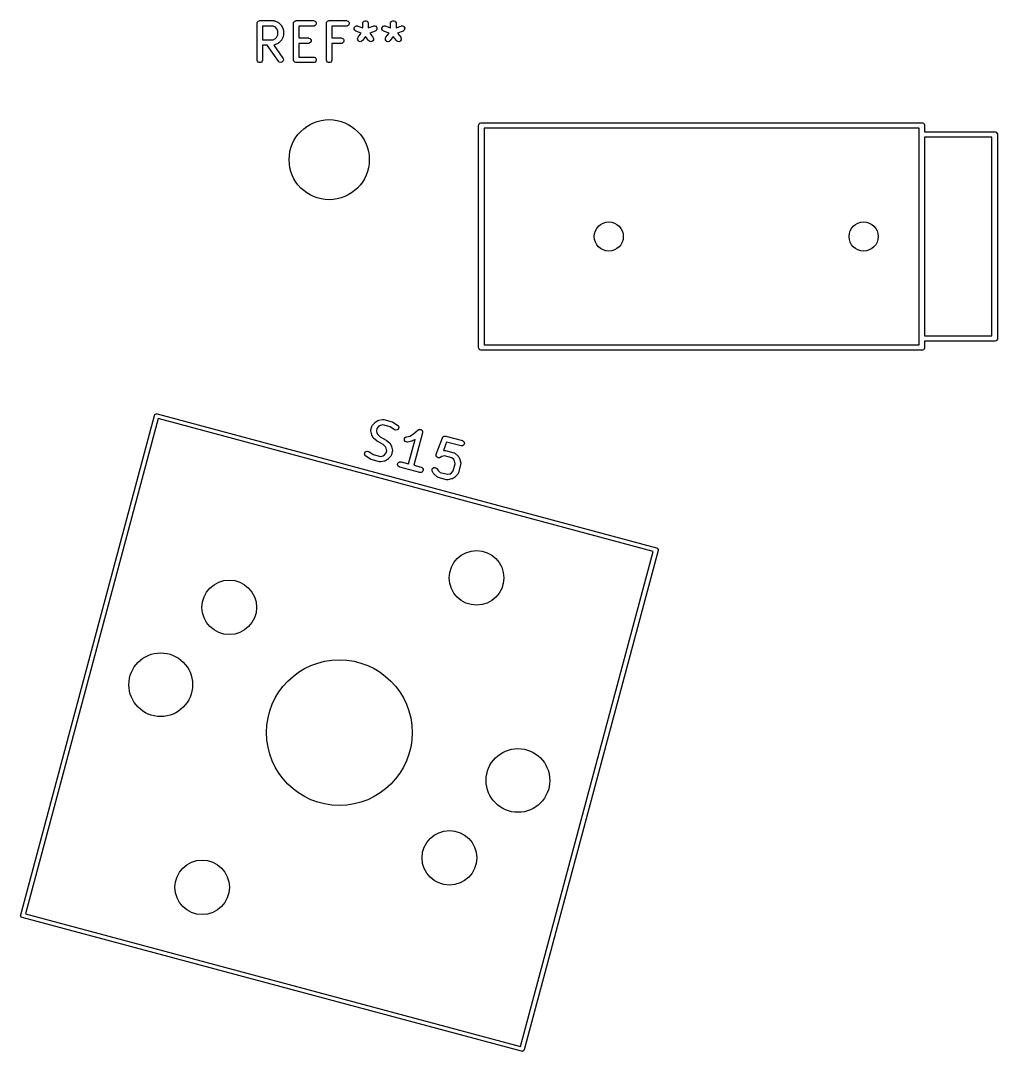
# Model space of a CAD drawing. Extents: x 100 to 226, y -132 to -42.
# Drawn here: x 198.9 to 225.73, y -131.57 to -103.27 of the extents above; entities that cross this region are included whole.
import ezdxf

# ---------------------------------------------------------------- set-up
doc = ezdxf.new("R2010")
doc.units = 0
doc.layers.add('BLACK', color=7, linetype='CONTINUOUS')

msp = doc.modelspace()

# ---------------------------------------------------------------- linework, layer by layer
at = {"layer": 'BLACK', "linetype": 'CONTINUOUS'}
for p, q in [((205.392738, -103.341069), (205.394179, -103.326437)), ((205.394179, -103.326437), (205.405378, -103.299401)), ((205.405378, -103.299401), (205.42607, -103.278709)), ((205.42607, -103.278709), (205.453106, -103.26751)), ((205.453106, -103.26751), (205.467738, -103.266069)), ((205.467738, -103.266069), (205.84869, -103.266069)), ((205.84869, -103.266069), (205.863322, -103.26751)), ((205.863322, -103.26751), (205.865811, -103.268541)), ((205.865811, -103.268541), (205.868499, -103.268732)), ((205.868499, -103.268732), (205.882231, -103.273987)), ((205.882231, -103.273987), (205.977469, -103.321606)), ((205.977469, -103.321606), (205.983768, -103.32557)), ((205.983768, -103.32557), (205.985596, -103.326328)), ((205.985596, -103.326328), (205.987652, -103.328016)), ((206.392738, -103.341069), (206.394179, -103.326437)), ((206.394179, -103.326437), (206.405378, -103.299401)), ((206.405378, -103.299401), (206.42607, -103.278709)), ((206.42607, -103.278709), (206.453106, -103.26751)), ((206.453106, -103.26751), (206.467738, -103.266069)), ((206.467738, -103.266069), (206.943928, -103.266069)), ((206.943928, -103.266069), (206.95856, -103.26751)), ((206.95856, -103.26751), (206.985596, -103.278709)), ((206.985596, -103.278709), (207.006288, -103.299401)), ((207.006288, -103.299401), (207.017487, -103.326437)), ((207.017487, -103.326437), (207.017487, -103.355701)), ((207.2975, -103.341069), (207.298941, -103.326437)), ((207.298941, -103.326437), (207.31014, -103.299401)), ((207.31014, -103.299401), (207.330832, -103.278709)), ((207.330832, -103.278709), (207.357868, -103.26751)), ((207.357868, -103.26751), (207.3725, -103.266069)), ((207.3725, -103.266069), (207.84869, -103.266069)), ((207.84869, -103.266069), (207.863322, -103.26751)), ((207.863322, -103.26751), (207.890358, -103.278709)), ((207.890358, -103.278709), (207.91105, -103.299401)), ((207.91105, -103.299401), (207.922249, -103.326437)), ((207.922249, -103.326437), (207.922249, -103.355701)), ((208.2975, -103.341069), (208.298941, -103.326437)), ((208.298941, -103.326437), (208.31014, -103.299401)), ((208.31014, -103.299401), (208.330832, -103.278709)), ((208.330832, -103.278709), (208.357868, -103.26751)), ((208.357868, -103.26751), (208.387132, -103.26751)), ((208.387132, -103.26751), (208.414168, -103.278709)), ((208.414168, -103.278709), (208.43486, -103.299401)), ((208.43486, -103.299401), (208.446059, -103.326437)), ((208.446059, -103.326437), (208.4475, -103.341069)), ((209.059405, -103.341069), (209.060846, -103.326437)), ((209.060846, -103.326437), (209.072045, -103.299401)), ((209.072045, -103.299401), (209.092737, -103.278709)), ((209.092737, -103.278709), (209.119773, -103.26751)), ((209.119773, -103.26751), (209.149037, -103.26751)), ((209.149037, -103.26751), (209.176073, -103.278709)), ((209.176073, -103.278709), (209.196765, -103.299401)), ((209.196765, -103.299401), (209.207964, -103.326437)), ((209.207964, -103.326437), (209.209405, -103.341069)), ((205.392738, -104.341069), (205.392738, -103.341069)), ((205.830985, -103.416069), (205.542738, -103.416069)), ((205.542738, -103.416069), (205.542738, -103.789878)), ((205.899501, -103.450327), (205.830985, -103.416069)), ((205.929908, -103.480734), (205.899501, -103.450327)), ((205.964166, -103.54925), (205.929908, -103.480734)), ((205.964166, -103.656697), (205.964166, -103.54925)), ((205.987652, -103.328016), (205.989912, -103.329438)), ((205.989912, -103.329438), (205.991211, -103.330936)), ((205.991211, -103.330936), (205.996961, -103.335655)), ((205.996961, -103.335655), (206.04458, -103.383274)), ((206.04458, -103.383274), (206.049298, -103.389023)), ((206.049298, -103.389023), (206.050797, -103.390323)), ((206.050797, -103.390323), (206.052218, -103.392582)), ((206.052218, -103.392582), (206.053907, -103.394639)), ((206.053907, -103.394639), (206.054664, -103.396466)), ((206.054664, -103.396466), (206.058629, -103.402766)), ((206.058629, -103.402766), (206.106248, -103.498004)), ((206.106248, -103.498004), (206.111503, -103.511735)), ((206.111503, -103.511735), (206.111694, -103.514424)), ((206.111694, -103.514424), (206.112725, -103.516913)), ((206.112725, -103.516913), (206.114166, -103.531545)), ((206.114166, -103.531545), (206.114166, -103.674402)), ((206.392738, -104.341069), (206.392738, -103.341069)), ((206.943928, -103.416069), (206.542738, -103.416069)), ((206.542738, -103.416069), (206.542738, -103.742259)), ((206.95856, -103.414628), (206.943928, -103.416069)), ((206.985596, -103.403429), (206.95856, -103.414628)), ((207.006288, -103.382737), (206.985596, -103.403429)), ((207.017487, -103.355701), (207.006288, -103.382737)), ((207.2975, -104.341069), (207.2975, -103.341069)), ((207.84869, -103.416069), (207.4475, -103.416069)), ((207.4475, -103.416069), (207.4475, -103.742259)), ((207.863322, -103.414628), (207.84869, -103.416069)), ((207.890358, -103.403429), (207.863322, -103.414628)), ((207.91105, -103.382737), (207.890358, -103.403429)), ((207.922249, -103.355701), (207.91105, -103.382737)), ((208.060673, -103.470192), (208.071541, -103.443021)), ((208.06103, -103.499454), (208.060673, -103.470192)), ((208.072557, -103.526351), (208.06103, -103.499454)), ((208.071541, -103.443021), (208.09198, -103.422078)), ((208.0935, -103.54679), (208.072557, -103.526351)), ((208.09198, -103.422078), (208.118877, -103.410551)), ((208.106551, -103.553562), (208.0935, -103.54679)), ((208.253782, -103.612454), (208.106551, -103.553562)), ((208.118877, -103.410551), (208.148139, -103.410194)), ((208.148139, -103.410194), (208.162259, -103.41429)), ((208.162259, -103.41429), (208.2975, -103.468386)), ((208.2975, -103.468386), (208.2975, -103.341069)), ((208.4475, -103.341069), (208.4475, -103.468386)), ((208.4475, -103.468386), (208.582741, -103.41429)), ((208.638449, -103.553562), (208.491217, -103.612454)), ((208.582741, -103.41429), (208.596861, -103.410194)), ((208.596861, -103.410194), (208.626123, -103.410551)), ((208.626123, -103.410551), (208.65302, -103.422078)), ((208.651499, -103.54679), (208.638449, -103.553562)), ((208.672443, -103.526351), (208.651499, -103.54679)), ((208.65302, -103.422078), (208.673458, -103.443021)), ((208.68397, -103.499454), (208.672443, -103.526351)), ((208.673458, -103.443021), (208.684327, -103.470192)), ((208.684327, -103.470192), (208.68397, -103.499454)), ((208.822578, -103.470192), (208.833446, -103.443021)), ((208.822935, -103.499454), (208.822578, -103.470192)), ((208.834462, -103.526351), (208.822935, -103.499454)), ((208.833446, -103.443021), (208.853885, -103.422078)), ((208.855405, -103.54679), (208.834462, -103.526351)), ((208.853885, -103.422078), (208.880782, -103.410551)), ((208.868456, -103.553562), (208.855405, -103.54679)), ((209.015687, -103.612454), (208.868456, -103.553562)), ((208.880782, -103.410551), (208.910044, -103.410194)), ((208.910044, -103.410194), (208.924164, -103.41429)), ((208.924164, -103.41429), (209.059405, -103.468386)), ((209.059405, -103.468386), (209.059405, -103.341069)), ((209.209405, -103.341069), (209.209405, -103.468386)), ((209.209405, -103.468386), (209.344646, -103.41429)), ((209.400354, -103.553562), (209.253122, -103.612454)), ((209.344646, -103.41429), (209.358766, -103.410194)), ((209.358766, -103.410194), (209.388028, -103.410551)), ((209.388028, -103.410551), (209.414925, -103.422078)), ((209.413404, -103.54679), (209.400354, -103.553562)), ((209.434348, -103.526351), (209.413404, -103.54679)), ((209.414925, -103.422078), (209.435363, -103.443021)), ((209.445875, -103.499454), (209.434348, -103.526351)), ((209.435363, -103.443021), (209.446232, -103.470192)), ((209.446232, -103.470192), (209.445875, -103.499454)), ((205.542738, -103.789878), (205.830985, -103.789878)), ((205.830985, -103.789878), (205.899501, -103.75562)), ((205.977469, -103.884341), (205.882231, -103.93196)), ((205.899501, -103.75562), (205.929908, -103.725213)), ((205.929908, -103.725213), (205.964166, -103.656697)), ((205.983768, -103.880376), (205.977469, -103.884341)), ((205.985596, -103.879619), (205.983768, -103.880376)), ((205.987652, -103.87793), (205.985596, -103.879619)), ((205.989912, -103.876509), (205.987652, -103.87793)), ((205.991211, -103.87501), (205.989912, -103.876509)), ((205.996961, -103.870292), (205.991211, -103.87501)), ((206.04458, -103.822673), (205.996961, -103.870292)), ((206.049298, -103.816923), (206.04458, -103.822673)), ((206.050797, -103.815624), (206.049298, -103.816923)), ((206.052218, -103.813364), (206.050797, -103.815624)), ((206.053907, -103.811308), (206.052218, -103.813364)), ((206.054664, -103.80948), (206.053907, -103.811308)), ((206.058629, -103.803181), (206.054664, -103.80948)), ((206.106248, -103.707943), (206.058629, -103.803181)), ((206.111503, -103.694212), (206.106248, -103.707943)), ((206.111694, -103.691522), (206.111503, -103.694212)), ((206.112725, -103.689034), (206.111694, -103.691522)), ((206.114166, -103.674402), (206.112725, -103.689034)), ((206.542738, -103.742259), (206.801071, -103.742259)), ((206.801071, -103.892259), (206.542738, -103.892259)), ((206.542738, -103.892259), (206.542738, -104.266069)), ((206.801071, -103.742259), (206.815703, -103.7437)), ((206.815703, -103.890818), (206.801071, -103.892259)), ((206.815703, -103.7437), (206.842739, -103.754899)), ((206.842739, -103.879619), (206.815703, -103.890818)), ((206.842739, -103.754899), (206.863431, -103.775591)), ((206.863431, -103.858927), (206.842739, -103.879619)), ((206.863431, -103.775591), (206.87463, -103.802627)), ((206.87463, -103.831891), (206.863431, -103.858927)), ((206.87463, -103.802627), (206.87463, -103.831891)), ((207.4475, -103.742259), (207.705833, -103.742259)), ((207.705833, -103.892259), (207.4475, -103.892259)), ((207.4475, -103.892259), (207.4475, -104.341069)), ((207.705833, -103.742259), (207.720465, -103.7437)), ((207.720465, -103.890818), (207.705833, -103.892259)), ((207.720465, -103.7437), (207.747501, -103.754899)), ((207.747501, -103.879619), (207.720465, -103.890818)), ((207.747501, -103.754899), (207.768193, -103.775591)), ((207.768193, -103.858927), (207.747501, -103.879619)), ((207.768193, -103.775591), (207.779392, -103.802627)), ((207.779392, -103.831891), (207.768193, -103.858927)), ((207.779392, -103.802627), (207.779392, -103.831891)), ((208.154754, -103.765558), (208.162017, -103.73721)), ((208.158893, -103.794527), (208.154754, -103.765558)), ((208.173802, -103.819708), (208.158893, -103.794527)), ((208.162017, -103.73721), (208.169643, -103.72464)), ((208.169643, -103.72464), (208.253782, -103.612454)), ((208.197213, -103.837266), (208.173802, -103.819708)), ((208.225561, -103.844529), (208.197213, -103.837266)), ((208.25453, -103.84039), (208.225561, -103.844529)), ((208.279711, -103.825481), (208.25453, -103.84039)), ((208.289643, -103.81464), (208.279711, -103.825481)), ((208.3725, -103.704164), (208.289643, -103.81464)), ((208.455357, -103.81464), (208.3725, -103.704164)), ((208.465289, -103.825481), (208.455357, -103.81464)), ((208.49047, -103.84039), (208.465289, -103.825481)), ((208.519439, -103.844529), (208.49047, -103.84039)), ((208.491217, -103.612454), (208.575357, -103.72464)), ((208.547787, -103.837266), (208.519439, -103.844529)), ((208.571198, -103.819708), (208.547787, -103.837266)), ((208.586107, -103.794527), (208.571198, -103.819708)), ((208.575357, -103.72464), (208.582983, -103.73721)), ((208.582983, -103.73721), (208.590246, -103.765558)), ((208.590246, -103.765558), (208.586107, -103.794527)), ((208.916659, -103.765558), (208.923922, -103.73721)), ((208.920798, -103.794527), (208.916659, -103.765558)), ((208.935707, -103.819708), (208.920798, -103.794527)), ((208.923922, -103.73721), (208.931548, -103.72464)), ((208.931548, -103.72464), (209.015687, -103.612454)), ((208.959118, -103.837266), (208.935707, -103.819708)), ((208.987466, -103.844529), (208.959118, -103.837266)), ((209.016435, -103.84039), (208.987466, -103.844529)), ((209.041616, -103.825481), (209.016435, -103.84039)), ((209.051548, -103.81464), (209.041616, -103.825481)), ((209.134405, -103.704164), (209.051548, -103.81464)), ((209.217262, -103.81464), (209.134405, -103.704164)), ((209.227194, -103.825481), (209.217262, -103.81464)), ((209.252375, -103.84039), (209.227194, -103.825481)), ((209.281344, -103.844529), (209.252375, -103.84039)), ((209.253122, -103.612454), (209.337262, -103.72464)), ((209.309692, -103.837266), (209.281344, -103.844529)), ((209.333103, -103.819708), (209.309692, -103.837266)), ((209.348012, -103.794527), (209.333103, -103.819708)), ((209.337262, -103.72464), (209.344888, -103.73721)), ((209.344888, -103.73721), (209.352151, -103.765558)), ((209.352151, -103.765558), (209.348012, -103.794527)), ((205.666784, -103.939878), (205.542738, -103.939878)), ((205.542738, -103.939878), (205.542738, -104.341069)), ((205.977724, -104.384079), (205.666784, -103.939878)), ((205.863322, -103.938437), (205.849805, -103.939768)), ((205.849805, -103.939768), (206.100609, -104.29806)), ((205.865811, -103.937405), (205.863322, -103.938437)), ((205.868499, -103.937215), (205.865811, -103.937405)), ((205.882231, -103.93196), (205.868499, -103.937215)), ((205.394179, -104.355701), (205.392738, -104.341069)), ((205.405378, -104.382737), (205.394179, -104.355701)), ((205.42607, -104.403429), (205.405378, -104.382737)), ((205.453106, -104.414628), (205.42607, -104.403429)), ((205.48237, -104.414628), (205.453106, -104.414628)), ((205.509406, -104.403429), (205.48237, -104.414628)), ((205.530098, -104.382737), (205.509406, -104.403429)), ((205.541297, -104.355701), (205.530098, -104.382737)), ((205.542738, -104.341069), (205.541297, -104.355701)), ((205.987295, -104.395239), (205.977724, -104.384079)), ((206.011974, -104.410966), (205.987295, -104.395239)), ((206.040791, -104.416052), (206.011974, -104.410966)), ((206.069362, -104.409722), (206.040791, -104.416052)), ((206.093336, -104.39294), (206.069362, -104.409722)), ((206.109063, -104.368262), (206.093336, -104.39294)), ((206.100609, -104.29806), (206.107819, -104.310873)), ((206.107819, -104.310873), (206.114148, -104.339444)), ((206.114148, -104.339444), (206.109063, -104.368262)), ((206.394179, -104.355701), (206.392738, -104.341069)), ((206.405378, -104.382737), (206.394179, -104.355701)), ((206.42607, -104.403429), (206.405378, -104.382737)), ((206.453106, -104.414628), (206.42607, -104.403429)), ((206.467738, -104.416069), (206.453106, -104.414628)), ((206.943928, -104.416069), (206.467738, -104.416069)), ((206.542738, -104.266069), (206.943928, -104.266069)), ((206.943928, -104.266069), (206.95856, -104.26751)), ((206.95856, -104.414628), (206.943928, -104.416069)), ((206.95856, -104.26751), (206.985596, -104.278709)), ((206.985596, -104.403429), (206.95856, -104.414628)), ((206.985596, -104.278709), (207.006288, -104.299401)), ((207.006288, -104.382737), (206.985596, -104.403429)), ((207.006288, -104.299401), (207.017487, -104.326437)), ((207.017487, -104.355701), (207.006288, -104.382737)), ((207.017487, -104.326437), (207.017487, -104.355701)), ((207.298941, -104.355701), (207.2975, -104.341069)), ((207.31014, -104.382737), (207.298941, -104.355701)), ((207.330832, -104.403429), (207.31014, -104.382737)), ((207.357868, -104.414628), (207.330832, -104.403429)), ((207.387132, -104.414628), (207.357868, -104.414628)), ((207.414168, -104.403429), (207.387132, -104.414628)), ((207.43486, -104.382737), (207.414168, -104.403429)), ((207.446059, -104.355701), (207.43486, -104.382737)), ((207.4475, -104.341069), (207.446059, -104.355701)), ((211.4775, -106.14625), (211.478941, -106.131618)), ((211.4775, -112.24625), (211.4775, -106.14625)), ((211.478941, -106.131618), (211.49014, -106.104582)), ((211.49014, -106.104582), (211.510832, -106.08389)), ((211.510832, -106.08389), (211.537868, -106.072691)), ((211.537868, -106.072691), (211.5525, -106.07125)), ((211.5525, -106.07125), (223.6525, -106.07125)), ((223.6525, -106.07125), (223.667132, -106.072691)), ((223.667132, -106.072691), (223.694168, -106.08389)), ((223.694168, -106.08389), (223.71486, -106.104582)), ((223.71486, -106.104582), (223.726059, -106.131618)), ((223.726059, -106.131618), (223.7275, -106.14625)), ((223.7275, -106.14625), (223.7275, -106.32125)), ((211.6275, -106.22125), (211.6275, -112.17125)), ((223.5775, -106.22125), (211.6275, -106.22125)), ((223.5775, -112.17125), (223.5775, -106.22125)), ((223.7275, -106.32125), (225.6525, -106.32125)), ((225.6525, -106.32125), (225.667132, -106.322691)), ((225.667132, -106.322691), (225.694168, -106.33389)), ((225.694168, -106.33389), (225.71486, -106.354582)), ((225.71486, -106.354582), (225.726059, -106.381618)), ((225.726059, -106.381618), (225.7275, -106.39625)), ((225.7275, -106.39625), (225.7275, -111.99625)), ((223.7275, -106.47125), (223.7275, -111.92125)), ((225.5775, -106.47125), (223.7275, -106.47125)), ((225.5775, -111.92125), (225.5775, -106.47125)), ((223.7275, -111.92125), (225.5775, -111.92125)), ((225.6525, -112.07125), (223.7275, -112.07125)), ((223.7275, -112.07125), (223.7275, -112.24625)), ((225.667132, -112.069809), (225.6525, -112.07125)), ((225.694168, -112.05861), (225.667132, -112.069809)), ((225.71486, -112.037918), (225.694168, -112.05861)), ((225.726059, -112.010882), (225.71486, -112.037918)), ((225.7275, -111.99625), (225.726059, -112.010882)), ((211.478941, -112.260882), (211.4775, -112.24625)), ((211.49014, -112.287918), (211.478941, -112.260882)), ((211.510832, -112.30861), (211.49014, -112.287918)), ((211.537868, -112.319809), (211.510832, -112.30861)), ((211.5525, -112.32125), (211.537868, -112.319809)), ((223.6525, -112.32125), (211.5525, -112.32125)), ((211.6275, -112.17125), (223.5775, -112.17125)), ((223.667132, -112.319809), (223.6525, -112.32125)), ((223.694168, -112.30861), (223.667132, -112.319809)), ((223.71486, -112.287918), (223.694168, -112.30861)), ((223.726059, -112.260882), (223.71486, -112.287918)), ((223.7275, -112.24625), (223.726059, -112.260882)), ((202.583467, -114.087338), (202.623236, -114.064377)), ((202.623236, -114.064377), (202.646597, -114.065908)), ((202.646597, -114.065908), (216.362745, -117.741138)), ((198.897882, -127.824483), (202.573112, -114.108335)), ((202.673494, -114.197349), (199.029323, -127.797585)), ((202.573112, -114.108335), (202.583467, -114.087338)), ((216.27373, -117.84152), (202.673494, -114.197349)), ((208.56186, -114.379325), (208.632506, -114.299657)), ((208.632506, -114.299657), (208.637963, -114.2946)), ((208.637963, -114.2946), (208.63917, -114.293029)), ((208.63917, -114.293029), (208.641336, -114.291476)), ((208.641336, -114.291476), (208.643292, -114.289665)), ((208.643292, -114.289665), (208.645074, -114.288797)), ((208.645074, -114.288797), (208.651122, -114.284465)), ((208.651122, -114.284465), (208.709443, -114.250794)), ((208.709443, -114.250794), (208.716215, -114.247725)), ((208.716215, -114.247725), (208.717859, -114.246614)), ((208.717859, -114.246614), (208.720409, -114.245825)), ((208.720409, -114.245825), (208.722835, -114.244726)), ((208.722835, -114.244726), (208.724797, -114.244467)), ((208.724797, -114.244467), (208.731905, -114.242269)), ((208.731905, -114.242269), (208.836223, -114.220921)), ((208.836223, -114.220921), (208.850847, -114.219399)), ((208.850847, -114.219399), (208.853491, -114.219909)), ((208.853491, -114.219909), (208.856165, -114.219558)), ((208.856165, -114.219558), (208.870672, -114.221954)), ((208.870672, -114.221954), (209.100654, -114.283578)), ((209.100654, -114.283578), (209.107614, -114.286197)), ((209.107614, -114.286197), (209.109562, -114.286574)), ((209.109562, -114.286574), (209.111922, -114.287819)), ((209.111922, -114.287819), (209.114414, -114.288757)), ((209.114414, -114.288757), (209.115984, -114.289962)), ((209.115984, -114.289962), (209.122566, -114.293434)), ((209.122566, -114.293434), (209.248231, -114.376405)), ((208.518327, -114.52149), (208.518837, -114.518845)), ((208.519849, -114.536114), (208.518327, -114.52149)), ((208.518486, -114.516173), (208.520881, -114.501667)), ((208.518837, -114.518845), (208.518486, -114.516173)), ((208.541196, -114.640432), (208.519849, -114.536114)), ((208.520881, -114.501667), (208.54553, -114.409674)), ((208.543394, -114.647538), (208.541196, -114.640432)), ((208.543653, -114.649503), (208.543394, -114.647538)), ((208.544753, -114.65193), (208.543653, -114.649503)), ((208.54553, -114.409674), (208.550709, -114.395913)), ((208.550709, -114.395913), (208.55235, -114.393774)), ((208.55235, -114.393774), (208.55323, -114.391228)), ((208.55323, -114.391228), (208.56186, -114.379325)), ((208.685837, -114.465596), (208.670352, -114.523389)), ((208.670352, -114.523389), (208.68571, -114.598436)), ((208.68571, -114.598436), (208.70721, -114.635676)), ((208.736662, -114.408282), (208.685837, -114.465596)), ((208.70721, -114.635676), (208.771613, -114.692786)), ((208.7739, -114.386783), (208.736662, -114.408282)), ((208.84895, -114.371424), (208.7739, -114.386783)), ((209.050075, -114.425316), (208.84895, -114.371424)), ((209.165583, -114.501581), (209.050075, -114.425316)), ((209.178587, -114.508441), (209.165583, -114.501581)), ((209.20732, -114.513992), (209.178587, -114.508441)), ((209.235988, -114.508125), (209.20732, -114.513992)), ((209.260231, -114.491734), (209.235988, -114.508125)), ((209.248231, -114.376405), (209.259648, -114.385669)), ((209.259648, -114.385669), (209.276039, -114.409911)), ((209.276355, -114.467313), (209.260231, -114.491734)), ((209.276039, -114.409911), (209.281906, -114.43858)), ((209.281906, -114.43858), (209.276355, -114.467313)), ((209.590611, -114.675189), (209.690284, -114.617642)), ((209.690284, -114.617642), (209.813672, -114.509206)), ((209.935626, -114.584954), (209.696218, -115.478435)), ((209.813672, -114.509206), (209.813714, -114.509175)), ((209.813714, -114.509175), (209.813731, -114.509154)), ((209.813731, -114.509154), (209.813799, -114.509114)), ((209.813799, -114.509114), (209.825614, -114.500629)), ((209.825614, -114.500629), (209.832646, -114.498233)), ((209.832646, -114.498233), (209.839074, -114.494523)), ((209.839074, -114.494523), (209.846356, -114.493564)), ((209.846356, -114.493564), (209.853315, -114.491194)), ((209.853315, -114.491194), (209.860727, -114.491671)), ((209.860727, -114.491671), (209.868087, -114.490703)), ((209.868087, -114.490703), (209.875181, -114.492604)), ((209.875181, -114.492604), (209.882517, -114.493077)), ((209.882517, -114.493077), (209.889183, -114.496355)), ((209.889183, -114.496355), (209.896354, -114.498277)), ((209.896354, -114.498277), (209.90218, -114.502747)), ((209.90218, -114.502747), (209.908777, -114.505992)), ((209.908777, -114.505992), (209.913681, -114.511572)), ((209.913681, -114.511572), (209.91957, -114.516091)), ((209.91957, -114.516091), (209.923243, -114.522453)), ((209.923243, -114.522453), (209.928095, -114.527974)), ((209.928095, -114.527974), (209.930489, -114.535003)), ((209.930489, -114.535003), (209.934202, -114.541434)), ((209.934202, -114.541434), (209.935161, -114.54872)), ((209.935161, -114.54872), (209.93753, -114.555675)), ((209.935634, -114.584902), (209.935626, -114.584954)), ((209.935647, -114.584877), (209.935634, -114.584902)), ((209.935652, -114.584794), (209.935647, -114.584877)), ((209.938022, -114.570447), (209.935652, -114.584794)), ((209.93753, -114.555675), (209.937052, -114.563082)), ((209.937052, -114.563082), (209.938022, -114.570447)), ((208.545541, -114.654478), (208.544753, -114.65193)), ((208.546651, -114.656119), (208.545541, -114.654478)), ((208.549721, -114.662895), (208.546651, -114.656119)), ((208.583392, -114.721216), (208.549721, -114.662895)), ((208.587724, -114.727263), (208.583392, -114.721216)), ((208.588592, -114.729046), (208.587724, -114.727263)), ((208.590403, -114.731001), (208.588592, -114.729046)), ((208.591956, -114.733168), (208.590403, -114.731001)), ((208.593527, -114.734374), (208.591956, -114.733168)), ((208.598584, -114.739832), (208.593527, -114.734374)), ((208.678253, -114.810478), (208.598584, -114.739832)), ((208.679178, -114.811149), (208.678253, -114.810478)), ((208.679517, -114.811575), (208.679178, -114.811149)), ((208.684888, -114.815288), (208.679517, -114.811575)), ((208.690157, -114.819108), (208.684888, -114.815288)), ((208.690669, -114.819285), (208.690157, -114.819108)), ((208.691611, -114.819936), (208.690669, -114.819285)), ((208.856075, -114.911238), (208.691611, -114.819936)), ((208.771613, -114.692786), (208.936077, -114.784086)), ((208.920475, -114.968345), (208.856075, -114.911238)), ((208.936077, -114.784086), (208.937019, -114.784737)), ((208.937019, -114.784737), (208.93753, -114.784914)), ((208.93753, -114.784914), (208.942806, -114.788739)), ((208.942806, -114.788739), (208.94817, -114.792448)), ((208.94817, -114.792448), (208.948506, -114.792871)), ((208.948506, -114.792871), (208.949434, -114.793544)), ((208.949434, -114.793544), (209.029102, -114.864189)), ((209.029102, -114.864189), (209.034158, -114.869646)), ((209.034158, -114.869646), (209.03573, -114.870853)), ((209.03573, -114.870853), (209.037282, -114.873019)), ((209.037282, -114.873019), (209.039094, -114.874975)), ((209.039094, -114.874975), (209.03996, -114.876756)), ((209.03996, -114.876756), (209.044294, -114.882804)), ((209.044294, -114.882804), (209.077966, -114.941126)), ((209.438256, -114.767985), (209.443807, -114.739253)), ((209.444123, -114.796655), (209.438256, -114.767985)), ((209.443807, -114.739253), (209.459931, -114.714833)), ((209.460515, -114.820897), (209.444123, -114.796655)), ((209.459931, -114.714833), (209.484173, -114.698441)), ((209.484935, -114.837021), (209.460515, -114.820897)), ((209.484173, -114.698441), (209.498219, -114.694096)), ((209.513667, -114.842572), (209.484935, -114.837021)), ((209.498219, -114.694096), (209.590611, -114.675189)), ((209.528291, -114.84105), (209.513667, -114.842572)), ((209.632609, -114.819703), (209.528291, -114.84105)), ((209.55133, -115.439612), (209.73155, -114.767023)), ((209.639715, -114.817504), (209.632609, -114.819703)), ((209.641681, -114.817246), (209.639715, -114.817504)), ((209.64411, -114.816144), (209.641681, -114.817246)), ((209.646655, -114.815358), (209.64411, -114.816144)), ((209.648294, -114.814249), (209.646655, -114.815358)), ((209.655073, -114.811178), (209.648294, -114.814249)), ((209.73155, -114.767023), (209.655073, -114.811178)), ((210.313733, -115.17153), (210.482975, -114.72389)), ((210.482975, -114.72389), (210.485386, -114.719017)), ((210.485386, -114.719017), (210.485863, -114.717241)), ((210.485863, -114.717241), (210.486999, -114.715759)), ((210.486999, -114.715759), (210.489498, -114.710713)), ((210.489498, -114.710713), (210.497001, -114.702725)), ((210.497001, -114.702725), (210.503678, -114.694025)), ((210.503678, -114.694025), (210.506949, -114.692136)), ((210.506949, -114.692136), (210.509534, -114.689385)), ((210.509534, -114.689385), (210.519522, -114.684876)), ((210.599278, -114.840424), (210.511068, -115.073735)), ((210.519522, -114.684876), (210.529021, -114.679393)), ((210.529021, -114.679393), (210.532766, -114.678899)), ((210.532766, -114.678899), (210.536207, -114.677347)), ((210.536207, -114.677347), (210.547159, -114.677004)), ((210.547159, -114.677004), (210.558034, -114.675573)), ((210.558034, -114.675573), (210.563593, -114.676491)), ((210.563593, -114.676491), (210.565456, -114.676433)), ((210.565456, -114.676433), (210.567174, -114.677082)), ((210.567174, -114.677082), (210.57254, -114.677969)), ((210.57254, -114.677969), (211.032506, -114.801216)), ((210.993683, -114.946105), (210.599278, -114.840424)), ((211.032506, -114.801216), (211.046266, -114.806395)), ((211.062545, -114.930048), (211.037203, -114.94468)), ((211.046266, -114.806395), (211.069482, -114.824209)), ((211.08036, -114.906832), (211.062545, -114.930048)), ((211.069482, -114.824209), (211.084114, -114.849552)), ((211.087934, -114.878565), (211.08036, -114.906832)), ((211.084114, -114.849552), (211.087934, -114.878565)), ((208.345781, -115.165441), (208.351332, -115.136709)), ((208.351648, -115.19411), (208.345781, -115.165441)), ((208.351332, -115.136709), (208.367456, -115.112288)), ((208.368039, -115.218353), (208.351648, -115.19411)), ((208.367456, -115.112288), (208.391699, -115.095897)), ((208.391699, -115.095897), (208.420368, -115.09003)), ((208.420368, -115.09003), (208.4491, -115.095581)), ((208.4491, -115.095581), (208.462105, -115.102441)), ((208.462105, -115.102441), (208.577611, -115.178706)), ((208.577611, -115.178706), (208.778736, -115.232596)), ((208.853782, -115.217239), (208.891026, -115.195735)), ((208.891026, -115.195735), (208.941849, -115.138422)), ((208.941977, -115.005586), (208.920475, -114.968345)), ((208.941849, -115.138422), (208.957334, -115.080633)), ((208.957334, -115.080633), (208.941977, -115.005586)), ((209.074456, -115.212793), (209.065826, -115.224697)), ((209.075336, -115.210244), (209.074456, -115.212793)), ((209.076976, -115.208108), (209.075336, -115.210244)), ((209.082155, -115.194348), (209.076976, -115.208108)), ((209.077966, -114.941126), (209.081037, -114.947904)), ((209.081037, -114.947904), (209.082146, -114.949544)), ((209.082146, -114.949544), (209.082932, -114.952088)), ((209.106805, -115.102355), (209.082155, -115.194348)), ((209.082932, -114.952088), (209.084034, -114.954518)), ((209.084034, -114.954518), (209.084292, -114.956483)), ((209.084292, -114.956483), (209.086491, -114.96359)), ((209.086491, -114.96359), (209.107838, -115.067907)), ((209.1092, -115.087849), (209.106805, -115.102355)), ((209.107838, -115.067907), (209.10936, -115.082531)), ((209.10936, -115.082531), (209.108848, -115.085178)), ((209.108848, -115.085178), (209.1092, -115.087849)), ((210.309047, -115.193148), (210.310023, -115.189501)), ((210.310477, -115.204015), (210.309047, -115.193148)), ((210.309906, -115.185726), (210.313733, -115.17153)), ((210.310023, -115.189501), (210.309906, -115.185726)), ((210.31082, -115.214975), (210.310477, -115.204015)), ((210.312373, -115.218416), (210.31082, -115.214975)), ((210.511068, -115.073735), (210.531488, -115.069557)), ((210.531488, -115.069557), (210.546112, -115.068035)), ((210.546112, -115.068035), (210.548756, -115.068545)), ((210.548756, -115.068545), (210.551429, -115.068194)), ((210.551429, -115.068194), (210.565935, -115.07059)), ((210.565935, -115.07059), (210.795919, -115.132214)), ((210.795919, -115.132214), (210.809679, -115.137393)), ((210.809679, -115.137393), (210.811815, -115.139032)), ((210.811815, -115.139032), (210.814364, -115.139913)), ((210.814364, -115.139913), (210.826267, -115.148543)), ((210.826267, -115.148543), (210.905935, -115.219189)), ((211.008189, -114.9485), (210.993683, -114.946105)), ((211.037203, -114.94468), (211.008189, -114.9485)), ((208.379455, -115.227617), (208.368039, -115.218353)), ((208.505119, -115.310588), (208.379455, -115.227617)), ((208.511698, -115.314058), (208.505119, -115.310588)), ((208.513272, -115.315266), (208.511698, -115.314058)), ((208.515767, -115.316205), (208.513272, -115.315266)), ((208.518124, -115.317448), (208.515767, -115.316205)), ((208.52007, -115.317823), (208.518124, -115.317448)), ((208.527033, -115.320444), (208.52007, -115.317823)), ((208.757016, -115.382068), (208.527033, -115.320444)), ((208.771522, -115.384463), (208.757016, -115.382068)), ((208.774194, -115.384111), (208.771522, -115.384463)), ((208.776839, -115.384622), (208.774194, -115.384111)), ((208.791463, -115.3831), (208.776839, -115.384622)), ((208.778736, -115.232596), (208.853782, -115.217239)), ((208.89578, -115.361753), (208.791463, -115.3831)), ((208.902886, -115.359554), (208.89578, -115.361753)), ((208.904852, -115.359296), (208.902886, -115.359554)), ((208.907281, -115.358194), (208.904852, -115.359296)), ((208.909826, -115.357408), (208.907281, -115.358194)), ((208.911465, -115.356299), (208.909826, -115.357408)), ((208.918244, -115.353228), (208.911465, -115.356299)), ((208.976565, -115.319556), (208.918244, -115.353228)), ((208.982612, -115.315222), (208.976565, -115.319556)), ((208.984394, -115.314356), (208.982612, -115.315222)), ((208.986349, -115.312544), (208.984394, -115.314356)), ((208.988516, -115.310992), (208.986349, -115.312544)), ((208.989722, -115.30942), (208.988516, -115.310992)), ((208.99518, -115.304364), (208.989722, -115.30942)), ((209.065826, -115.224697), (208.99518, -115.304364)), ((209.253544, -115.452615), (209.261118, -115.424348)), ((209.257364, -115.481628), (209.253544, -115.452615)), ((209.271996, -115.506971), (209.257364, -115.481628)), ((209.261118, -115.424348), (209.278933, -115.401132)), ((209.278933, -115.401132), (209.304276, -115.3865)), ((209.304276, -115.3865), (209.333289, -115.38268)), ((209.333289, -115.38268), (209.347795, -115.385076)), ((209.347795, -115.385076), (209.55133, -115.439612)), ((209.696218, -115.478435), (209.899754, -115.532972)), ((210.312866, -115.222161), (210.312373, -115.218416)), ((210.318348, -115.231656), (210.312866, -115.222161)), ((210.322857, -115.241647), (210.318348, -115.231656)), ((210.325609, -115.244232), (210.322857, -115.241647)), ((210.327498, -115.247504), (210.325609, -115.244232)), ((210.336197, -115.254179), (210.327498, -115.247504)), ((210.344186, -115.261684), (210.336197, -115.254179)), ((210.347718, -115.263019), (210.344186, -115.261684)), ((210.350715, -115.265319), (210.347718, -115.263019)), ((210.361305, -115.268156), (210.350715, -115.265319)), ((210.371559, -115.272033), (210.361305, -115.268156)), ((210.375334, -115.271915), (210.371559, -115.272033)), ((210.378981, -115.272892), (210.375334, -115.271915)), ((210.389848, -115.271461), (210.378981, -115.272892)), ((210.400808, -115.271119), (210.389848, -115.271461)), ((210.404249, -115.269565), (210.400808, -115.271119)), ((210.407994, -115.269073), (210.404249, -115.269565)), ((210.421386, -115.263005), (210.407994, -115.269073)), ((210.469168, -115.235417), (210.421386, -115.263005)), ((210.544214, -115.22006), (210.469168, -115.235417)), ((210.739993, -115.272519), (210.544214, -115.22006)), ((210.797308, -115.323344), (210.739993, -115.272519)), ((210.781708, -115.631411), (210.834167, -115.435633)), ((210.81881, -115.360586), (210.797308, -115.323344)), ((210.834167, -115.435633), (210.81881, -115.360586)), ((210.905935, -115.219189), (210.91099, -115.224646)), ((210.91099, -115.224646), (210.912563, -115.225853)), ((210.912563, -115.225853), (210.914115, -115.228019)), ((210.914115, -115.228019), (210.915927, -115.229975)), ((210.915927, -115.229975), (210.916793, -115.231756)), ((210.916793, -115.231756), (210.921127, -115.237804)), ((210.921127, -115.237804), (210.954799, -115.296124)), ((210.983638, -115.457355), (210.922014, -115.687337)), ((210.954799, -115.296124), (210.957871, -115.302905)), ((210.957871, -115.302905), (210.958979, -115.304543)), ((210.958979, -115.304543), (210.959765, -115.307083)), ((210.959765, -115.307083), (210.960867, -115.309516)), ((210.960867, -115.309516), (210.961125, -115.311483)), ((210.961125, -115.311483), (210.963324, -115.318589)), ((210.963324, -115.318589), (210.984671, -115.422907)), ((210.986034, -115.442848), (210.983638, -115.457355)), ((210.984671, -115.422907), (210.986193, -115.437531)), ((210.986193, -115.437531), (210.985682, -115.440175)), ((210.985682, -115.440175), (210.986034, -115.442848)), ((209.295212, -115.524786), (209.271996, -115.506971)), ((209.308973, -115.529964), (209.295212, -115.524786)), ((209.860931, -115.677861), (209.308973, -115.529964)), ((209.875437, -115.680256), (209.860931, -115.677861)), ((209.904451, -115.676436), (209.875437, -115.680256)), ((209.899754, -115.532972), (209.913514, -115.538151)), ((209.929793, -115.661804), (209.904451, -115.676436)), ((209.913514, -115.538151), (209.93673, -115.555965)), ((209.947608, -115.638588), (209.929793, -115.661804)), ((209.93673, -115.555965), (209.951362, -115.581308)), ((209.955182, -115.610321), (209.947608, -115.638588)), ((209.951362, -115.581308), (209.955182, -115.610321)), ((210.198124, -115.607116), (210.205697, -115.57885)), ((210.201943, -115.636129), (210.198124, -115.607116)), ((210.208011, -115.649521), (210.201943, -115.636129)), ((210.205697, -115.57885), (210.223512, -115.555633)), ((210.241683, -115.707842), (210.208011, -115.649521)), ((210.223512, -115.555633), (210.248855, -115.541001)), ((210.246016, -115.713889), (210.241683, -115.707842)), ((210.246883, -115.715671), (210.246016, -115.713889)), ((210.248694, -115.717626), (210.246883, -115.715671)), ((210.250247, -115.719793), (210.248694, -115.717626)), ((210.248855, -115.541001), (210.277868, -115.537182)), ((210.251818, -115.720999), (210.250247, -115.719793)), ((210.256875, -115.726457), (210.251818, -115.720999)), ((210.336542, -115.797103), (210.256875, -115.726457)), ((210.277868, -115.537182), (210.306134, -115.544755)), ((210.306134, -115.544755), (210.329351, -115.56257)), ((210.329351, -115.56257), (210.337915, -115.574521)), ((210.337915, -115.574521), (210.365503, -115.622303)), ((210.365503, -115.622303), (210.422816, -115.673126)), ((210.422816, -115.673126), (210.618594, -115.725585)), ((210.618594, -115.725585), (210.693641, -115.710228)), ((210.693641, -115.710228), (210.730885, -115.688724)), ((210.730885, -115.688724), (210.781708, -115.631411)), ((210.905685, -115.717686), (210.835039, -115.797353)), ((210.914315, -115.705782), (210.905685, -115.717686)), ((210.915195, -115.703233), (210.914315, -115.705782)), ((210.916835, -115.701097), (210.915195, -115.703233)), ((210.922014, -115.687337), (210.916835, -115.701097)), ((210.348446, -115.805733), (210.336542, -115.797103)), ((210.350994, -115.806613), (210.348446, -115.805733)), ((210.353131, -115.808253), (210.350994, -115.806613)), ((210.366891, -115.813432), (210.353131, -115.808253)), ((210.596873, -115.875056), (210.366891, -115.813432)), ((210.61138, -115.877452), (210.596873, -115.875056)), ((210.614052, -115.8771), (210.61138, -115.877452)), ((210.616697, -115.877611), (210.614052, -115.8771)), ((210.631321, -115.876089), (210.616697, -115.877611)), ((210.735639, -115.854742), (210.631321, -115.876089)), ((210.742745, -115.852543), (210.735639, -115.854742)), ((210.744711, -115.852285), (210.742745, -115.852543)), ((210.74714, -115.851183), (210.744711, -115.852285)), ((210.749685, -115.850397), (210.74714, -115.851183)), ((210.751324, -115.849288), (210.749685, -115.850397)), ((210.758103, -115.846217), (210.751324, -115.849288)), ((210.816424, -115.812545), (210.758103, -115.846217)), ((210.822471, -115.808211), (210.816424, -115.812545)), ((210.824253, -115.807345), (210.822471, -115.808211)), ((210.826208, -115.805533), (210.824253, -115.807345)), ((210.828375, -115.803981), (210.826208, -115.805533)), ((210.829581, -115.802409), (210.828375, -115.803981)), ((210.835039, -115.797353), (210.829581, -115.802409)), ((216.362745, -117.741138), (216.383742, -117.751493)), ((216.383742, -117.751493), (216.406703, -117.791262)), ((212.629559, -131.441756), (216.27373, -117.84152)), ((216.405172, -117.814623), (212.729942, -131.530771)), ((216.406703, -117.791263), (216.405172, -117.814623)), ((216.406703, -117.791262), (216.406702, -117.791262)), ((216.406702, -117.791262), (216.406703, -117.791263)), ((198.896351, -127.847844), (198.897882, -127.824483)), ((198.919312, -127.887613), (198.896351, -127.847844)), ((198.940309, -127.897968), (198.919312, -127.887613)), ((212.656457, -131.573198), (198.940309, -127.897968)), ((199.029323, -127.797585), (212.629559, -131.441756)), ((212.679817, -131.574729), (212.656457, -131.573198)), ((212.679818, -131.574729), (212.679817, -131.574728)), ((212.679817, -131.574728), (212.679817, -131.574729)), ((212.719587, -131.551768), (212.679818, -131.574729)), ((212.729942, -131.530771), (212.719587, -131.551768))]:
    msp.add_line(p, q, dxfattribs=at)
at = {"layer": 'BLACK'}
for centre, radius in [((207.3725, -107.08625), 1.1), ((215.0525, -109.19625), 0.4), ((222.0525, -109.19625), 0.4), ((211.41978, -118.57005), 0.75), ((204.62875, -119.38), 0.75), ((202.744623, -121.504752), 0.875), ((207.651527, -122.819553), 2), ((212.558431, -124.134354), 0.875), ((210.674304, -126.259106), 0.75), ((203.883274, -127.069056), 0.75)]:
    msp.add_circle(centre, radius, dxfattribs=at)

doc.saveas('drawing.dxf')
